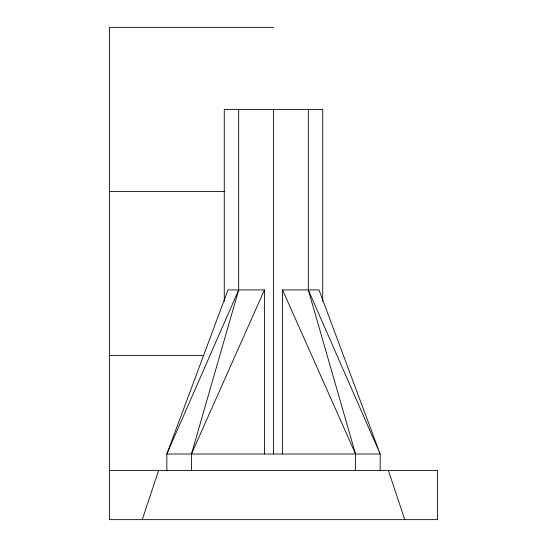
<?xml version="1.0" encoding="UTF-8"?>
<svg xmlns="http://www.w3.org/2000/svg" width="547" height="547" viewBox="0 0 547 547"><rect width="100%" height="100%" fill="white"/><g stroke="black" fill="none" stroke-linecap="round" stroke-linejoin="round"><path stroke-width="0.82" d="M191.45 470.42L191.45 454.01L238.69 289.91L238.69 109.4M142.22 519.65L158.63 470.42M238.69 289.91L166.835 454.01L166.835 470.42M191.45 454.01L264.454 289.91L228.017 289.91L166.835 454.01L380.165 454.01L380.165 470.42M273.5 27.35L109.4 27.35L109.4 519.65L437.6 519.65L437.6 470.42L109.4 470.42M109.4 191.45L224.783 191.45M282.546 454.01L282.546 289.91L318.983 289.91L380.165 454.01L308.31 289.91L308.31 109.4M109.4 355.55L203.416 355.55M282.546 289.91L355.55 454.01L355.55 470.42M388.37 470.42L404.78 519.65M308.31 289.91L355.55 454.01M322.73 301.322L322.73 109.4L224.27 109.4L224.27 301.322M273.5 109.4L273.5 454.01M264.454 289.91L264.454 454.01"/></g></svg>
